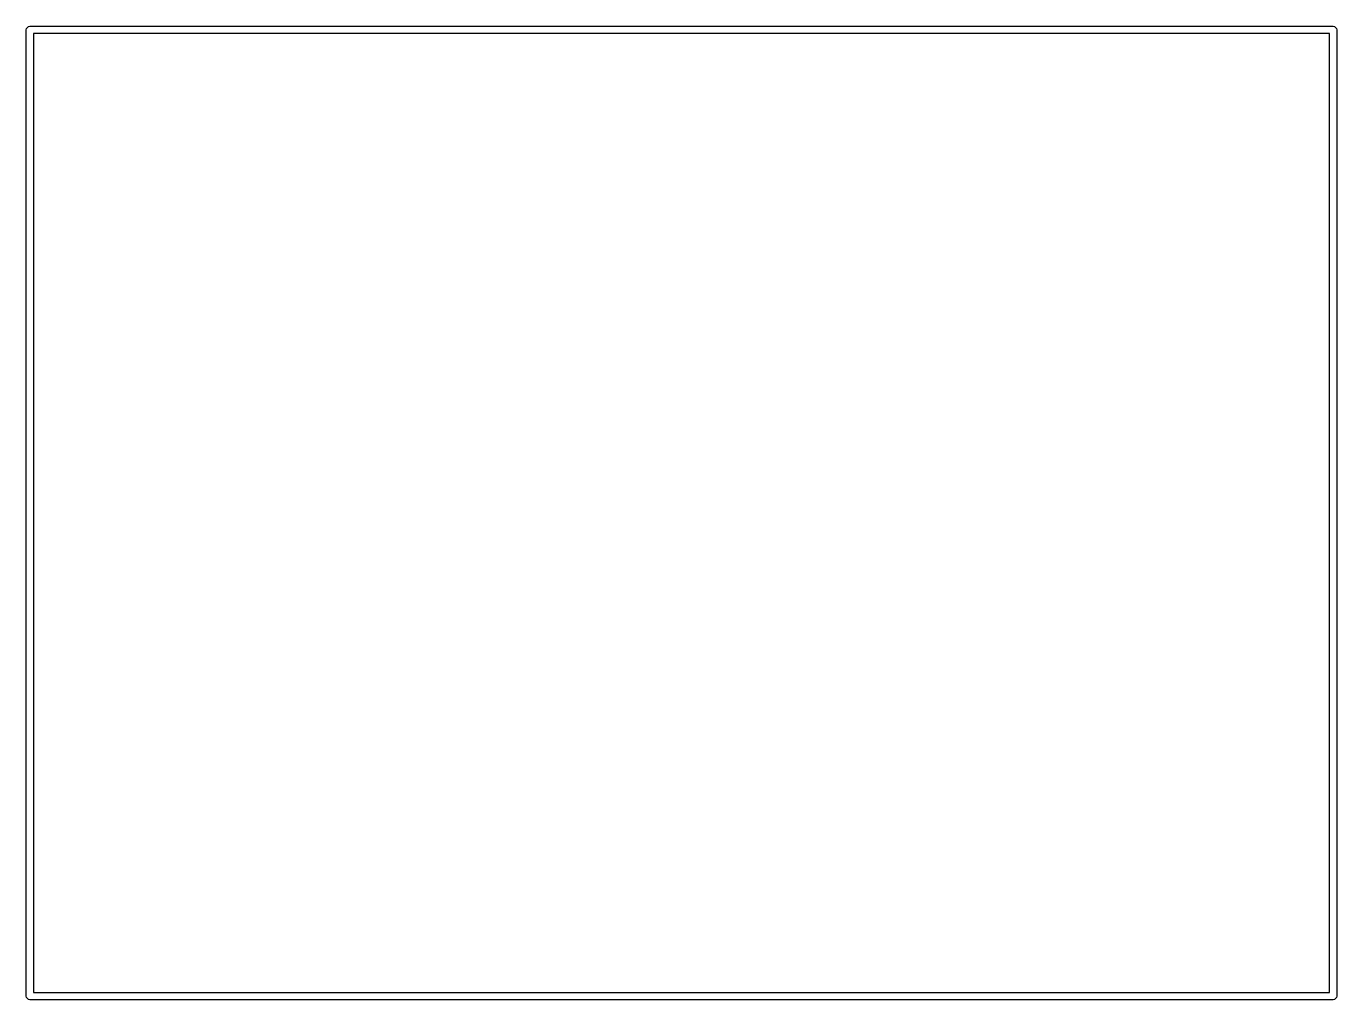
# Model space of a CAD drawing. Header units: millimetres. Extents: x 135.2 to 153.4, y -92 to -78.5.
import ezdxf

# ---------------------------------------------------------------- set-up
doc = ezdxf.new("R2010")
doc.units = ezdxf.units.MM
doc.layers.add('BLACK', color=7, linetype='CONTINUOUS')

msp = doc.modelspace()

# ---------------------------------------------------------------- linework, layer by layer
at = {"layer": 'BLACK', "linetype": 'CONTINUOUS'}
for p, q in [((135.15, -78.5), (135.153806, -78.480866)), ((135.15, -92), (135.15, -78.5)), ((135.153806, -78.480866), (135.180866, -78.453806)), ((135.180866, -78.453806), (135.2, -78.45)), ((135.2, -78.45), (153.4, -78.45)), ((153.4, -78.45), (153.419134, -78.453806)), ((153.419134, -78.453806), (153.446194, -78.480866)), ((153.446194, -78.480866), (153.45, -78.5)), ((153.45, -78.5), (153.45, -92)), ((135.25, -78.55), (135.25, -91.95)), ((153.35, -78.55), (135.25, -78.55)), ((153.35, -91.95), (153.35, -78.55)), ((135.153806, -92.019134), (135.15, -92)), ((135.180866, -92.046194), (135.153806, -92.019134)), ((135.2, -92.05), (135.180866, -92.046194)), ((135.25, -91.95), (153.35, -91.95)), ((153.419134, -92.046194), (153.4, -92.05)), ((153.446194, -92.019134), (153.419134, -92.046194)), ((153.45, -92), (153.446194, -92.019134)), ((153.4, -92.05), (135.2, -92.05))]:
    msp.add_line(p, q, dxfattribs=at)

doc.saveas('drawing.dxf')
